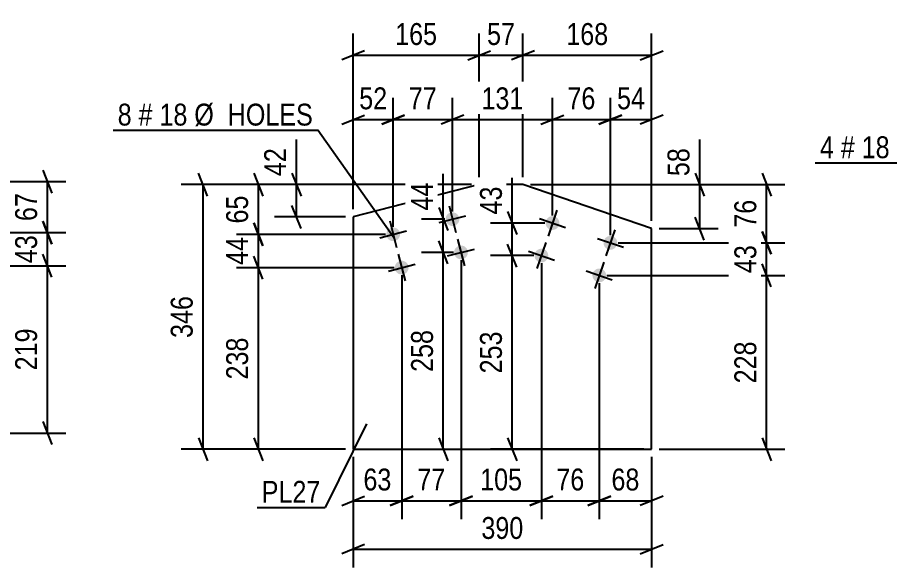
# Model space of a CAD drawing. Header units: millimetres. Extents: x 0 to 841, y 0 to 594.
# Drawn here: x 231.1 to 345.1, y 114.1 to 186.1 of the extents above; entities that cross this region are included whole.
import ezdxf

# ---------------------------------------------------------------- set-up
doc = ezdxf.new("R2010")
doc.units = ezdxf.units.MM
doc.styles.add('Arial Narrow', font='ARIALN.TTF', dxfattribs={"height": 0.2})

# ---------------------------------------------------------------- blocks, each defined once
blk = doc.blocks.new('Part-389678698-28845 - 28844')
at = {"color": 2, "linetype": 'Continuous'}
for p, q in [((291.5, 164.18), (275.03, 159.96)), ((297.22, 164.18), (291.5, 164.18)), ((314.04, 158.43), (297.22, 164.18)), ((275.03, 159.96), (275.03, 129.56)), ((314.04, 129.56), (314.04, 158.43)), ((275.03, 129.56), (314.04, 129.56))]:
    blk.add_line(p, q, dxfattribs=at)
blk = doc.blocks.new('Bolt-389678698-28846 - 28844')
at = {"linetype": 'Continuous'}
for points in [[(288.88, 159.89, -1), (287.14, 159.45, -1)], [(281.13, 157.91, -1), (279.39, 157.46, -1)], [(290, 155.54, -1), (288.25, 155.09, -1)], [(282.25, 153.55, -1), (280.5, 153.1, -1)]]:
    blk.add_hatch(color=1, dxfattribs=at).paths.add_polyline_path(points)
at = {"color": 1, "linetype": 'Continuous'}
for p, q in [((287.56, 161.41), (288.45, 157.93)), ((286.26, 159.22), (289.75, 160.12)), ((279.81, 159.43), (280.71, 155.94)), ((278.51, 157.24), (282, 158.13)), ((288.68, 157.06), (289.57, 153.57)), ((280.93, 155.07), (281.82, 151.58)), ((287.38, 154.86), (290.87, 155.76)), ((279.63, 152.88), (283.12, 153.77))]:
    blk.add_line(p, q, dxfattribs=at)
blk = doc.blocks.new('Bolt-389678698-28847 - 28844')
at = {"linetype": 'Continuous'}
for points in [[(301.94, 158.87, -1), (300.23, 159.45, -1)], [(309.51, 156.28, -1), (307.8, 156.86, -1)], [(300.48, 154.61, -1), (298.78, 155.19, -1)], [(308.05, 152.02, -1), (306.35, 152.6, -1)]]:
    blk.add_hatch(color=1, dxfattribs=at).paths.add_polyline_path(points)
at = {"color": 1, "linetype": 'Continuous'}
for p, q in [((301.67, 160.86), (300.5, 157.45)), ((299.38, 159.74), (302.79, 158.58)), ((309.24, 158.27), (308.07, 154.87)), ((300.21, 156.6), (299.05, 153.2)), ((306.95, 157.15), (310.36, 155.99)), ((297.93, 155.48), (301.33, 154.32)), ((307.78, 154.02), (306.62, 150.61)), ((305.5, 152.89), (308.9, 151.73))]:
    blk.add_line(p, q, dxfattribs=at)
blk = doc.blocks.new('StraightDimension-389678698-36556 - 28844')
at = {"color": 7, "linetype": 'Continuous'}
for p, q in [((289.13, 154.31), (289.13, 120.43)), ((281.38, 152.32), (281.38, 120.43)), ((279.88, 122.23), (282.88, 123.43)), ((290.63, 123.43), (287.63, 122.23)), ((281.38, 122.83), (289.13, 122.83))]:
    blk.add_line(p, q, dxfattribs=at)
at = {"color": 0}
blk.add_wipeout([(287.68, 123.58), (287.68, 127.78), (282.82, 127.78), (282.82, 123.58)], dxfattribs=at)
at = {"color": 3, "style": 'Arial Narrow'}
blk.add_text('77', height=2.863, dxfattribs=at).set_placement((283.42, 124.18))
blk = doc.blocks.new('StraightDimension-389678698-29165 - 28844')
at = {"color": 7, "linetype": 'Continuous'}
for p, q in [((275.03, 160.96), (275.03, 183.95)), ((291.5, 165.18), (291.5, 183.95)), ((276.53, 181.7), (273.53, 180.5)), ((290, 180.5), (293, 181.7)), ((275.03, 181.1), (291.5, 181.1))]:
    blk.add_line(p, q, dxfattribs=at)
at = {"color": 0}
blk.add_wipeout([(286.61, 181.85), (286.61, 186.05), (279.92, 186.05), (279.92, 181.85)], dxfattribs=at)
at = {"color": 3, "style": 'Arial Narrow'}
blk.add_text('165', height=2.863, dxfattribs=at).set_placement((280.52, 182.45))
blk = doc.blocks.new('StraightDimension-389678698-29220 - 28844')
at = {"color": 7, "linetype": 'Continuous'}
for p, q in [((262.04, 159.18), (263.24, 156.18)), ((279.26, 157.68), (259.79, 157.68)), ((262.64, 153.32), (262.64, 157.68)), ((263.24, 151.82), (262.04, 154.82)), ((280.38, 153.32), (259.79, 153.32))]:
    blk.add_line(p, q, dxfattribs=at)
at = {"color": 0}
blk.add_wipeout([(261.89, 157.93), (257.69, 157.93), (257.69, 153.08), (261.89, 153.08)], dxfattribs=at)
at = {"color": 3, "style": 'Arial Narrow'}
blk.add_text('44', height=2.863, rotation=90.0002, dxfattribs=at).set_placement((261.29, 153.68))
blk = doc.blocks.new('StraightDimension-389678698-29241 - 28844')
at = {"color": 7, "linetype": 'Continuous'}
for p, q in [((329.67, 150.81), (328.47, 153.81)), ((308.2, 152.31), (331.47, 152.31)), ((329.07, 129.56), (329.07, 152.31)), ((328.47, 131.06), (329.67, 128.06)), ((315.04, 129.56), (331.47, 129.56))]:
    blk.add_line(p, q, dxfattribs=at)
at = {"color": 0}
blk.add_wipeout([(328.32, 144.28), (324.12, 144.28), (324.12, 137.59), (328.32, 137.59)], dxfattribs=at)
at = {"color": 3, "style": 'Arial Narrow'}
blk.add_text('228', height=2.863, rotation=90.0002, dxfattribs=at).set_placement((327.72, 138.19))
blk = doc.blocks.new('StraightDimension-389678698-29163 - 28844')
at = {"color": 7, "linetype": 'Continuous'}
for p, q in [((297.22, 165.18), (297.22, 183.95)), ((314.04, 159.43), (314.04, 183.95)), ((298.72, 181.7), (295.72, 180.5)), ((312.54, 180.5), (315.54, 181.7)), ((297.22, 181.1), (314.04, 181.1))]:
    blk.add_line(p, q, dxfattribs=at)
at = {"color": 0}
blk.add_wipeout([(308.97, 181.85), (308.97, 186.05), (302.29, 186.05), (302.29, 181.85)], dxfattribs=at)
at = {"color": 3, "style": 'Arial Narrow'}
blk.add_text('168', height=2.863, dxfattribs=at).set_placement((302.89, 182.45))
blk = doc.blocks.new('StraightDimension-389678698-29164 - 28844')
at = {"color": 7, "linetype": 'Continuous'}
for p, q in [((291.5, 165.18), (291.5, 183.95)), ((297.22, 165.18), (297.22, 183.95)), ((290, 180.5), (293, 181.7)), ((298.72, 181.7), (295.72, 180.5)), ((291.5, 181.1), (297.22, 181.1))]:
    blk.add_line(p, q, dxfattribs=at)
at = {"color": 0}
blk.add_wipeout([(296.79, 181.85), (296.79, 186.05), (291.93, 186.05), (291.93, 181.85)], dxfattribs=at)
at = {"color": 3, "style": 'Arial Narrow'}
blk.add_text('57', height=2.863, dxfattribs=at).set_placement((292.53, 182.45))
blk = doc.blocks.new('StraightDimension-389678698-36554 - 28844')
at = {"color": 7, "linetype": 'Continuous'}
for p, q in [((299.63, 153.9), (299.63, 120.43)), ((307.2, 151.31), (307.2, 120.43)), ((298.13, 122.23), (301.13, 123.43)), ((308.7, 123.43), (305.7, 122.23)), ((299.63, 122.83), (307.2, 122.83))]:
    blk.add_line(p, q, dxfattribs=at)
at = {"color": 0}
blk.add_wipeout([(305.84, 123.58), (305.84, 127.78), (300.99, 127.78), (300.99, 123.58)], dxfattribs=at)
at = {"color": 3, "style": 'Arial Narrow'}
blk.add_text('76', height=2.863, dxfattribs=at).set_placement((301.59, 124.18))
blk = doc.blocks.new('StraightDimension-389678698-29171 - 28844')
at = {"color": 7, "linetype": 'Continuous'}
for p, q in [((275.03, 128.56), (275.03, 114.09)), ((314.04, 128.56), (314.04, 114.09)), ((276.53, 117.09), (273.53, 115.89)), ((275.03, 116.49), (314.04, 116.49)), ((312.54, 115.89), (315.54, 117.09))]:
    blk.add_line(p, q, dxfattribs=at)
at = {"color": 0}
blk.add_wipeout([(297.88, 117.24), (297.88, 121.44), (291.19, 121.44), (291.19, 117.24)], dxfattribs=at)
at = {"color": 3, "style": 'Arial Narrow'}
blk.add_text('390', height=2.863, dxfattribs=at).set_placement((291.79, 117.84))
blk = doc.blocks.new('StraightDimension-389678698-29183 - 28844')
at = {"color": 7, "linetype": 'Continuous'}
for p, q in [((308.65, 157.57), (308.65, 175.54)), ((314.04, 159.43), (314.04, 175.54)), ((307.15, 172.09), (310.15, 173.29)), ((315.54, 173.29), (312.54, 172.09)), ((308.65, 172.69), (314.04, 172.69))]:
    blk.add_line(p, q, dxfattribs=at)
at = {"color": 0}
blk.add_wipeout([(313.78, 173.44), (313.78, 177.64), (308.92, 177.64), (308.92, 173.44)], dxfattribs=at)
at = {"color": 3, "style": 'Arial Narrow'}
blk.add_text('54', height=2.863, dxfattribs=at).set_placement((309.52, 174.04))
blk = doc.blocks.new('StraightDimension-389678698-29184 - 28844')
at = {"color": 7, "linetype": 'Continuous'}
for p, q in [((301.08, 160.16), (301.08, 175.54)), ((308.65, 157.57), (308.65, 175.54)), ((299.58, 172.09), (302.58, 173.29)), ((310.15, 173.29), (307.15, 172.09)), ((301.08, 172.69), (308.65, 172.69))]:
    blk.add_line(p, q, dxfattribs=at)
at = {"color": 0}
blk.add_wipeout([(307.3, 173.44), (307.3, 177.64), (302.44, 177.64), (302.44, 173.44)], dxfattribs=at)
at = {"color": 3, "style": 'Arial Narrow'}
blk.add_text('76', height=2.863, dxfattribs=at).set_placement((303.04, 174.04))
blk = doc.blocks.new('StraightDimension-389678698-29185 - 28844')
at = {"color": 7, "linetype": 'Continuous'}
for p, q in [((288.01, 160.67), (288.01, 175.54)), ((301.08, 160.16), (301.08, 175.54)), ((289.51, 173.29), (286.51, 172.09)), ((299.58, 172.09), (302.58, 173.29)), ((288.01, 172.69), (301.08, 172.69))]:
    blk.add_line(p, q, dxfattribs=at)
at = {"color": 0}
blk.add_wipeout([(297.89, 173.44), (297.89, 177.64), (291.2, 177.64), (291.2, 173.44)], dxfattribs=at)
at = {"color": 3, "style": 'Arial Narrow'}
blk.add_text('131', height=2.863, dxfattribs=at).set_placement((291.8, 174.04))
blk = doc.blocks.new('StraightDimension-389678698-36621 - 28844')
at = {"color": 7, "linetype": 'Continuous'}
for p, q in [((296.42, 153.4), (295.22, 156.4)), ((298.63, 154.9), (292.97, 154.9)), ((295.82, 129.56), (295.82, 154.9)), ((295.22, 131.06), (296.42, 128.06)), ((313.04, 129.56), (292.97, 129.56))]:
    blk.add_line(p, q, dxfattribs=at)
at = {"color": 0}
blk.add_wipeout([(295.07, 145.57), (290.87, 145.57), (290.87, 138.89), (295.07, 138.89)], dxfattribs=at)
at = {"color": 3, "style": 'Arial Narrow'}
blk.add_text('253', height=2.863, rotation=90.0002, dxfattribs=at).set_placement((294.47, 139.49))
blk = doc.blocks.new('StraightDimension-389678698-29186 - 28844')
at = {"color": 7, "linetype": 'Continuous'}
for p, q in [((280.26, 158.68), (280.26, 175.54)), ((288.01, 160.67), (288.01, 175.54)), ((278.76, 172.09), (281.76, 173.29)), ((289.51, 173.29), (286.51, 172.09)), ((280.26, 172.69), (288.01, 172.69))]:
    blk.add_line(p, q, dxfattribs=at)
at = {"color": 0}
blk.add_wipeout([(286.56, 173.44), (286.56, 177.64), (281.7, 177.64), (281.7, 173.44)], dxfattribs=at)
at = {"color": 3, "style": 'Arial Narrow'}
blk.add_text('77', height=2.863, dxfattribs=at).set_placement((282.3, 174.04))
blk = doc.blocks.new('StraightDimension-389678698-29187 - 28844')
at = {"color": 7, "linetype": 'Continuous'}
for p, q in [((275.03, 160.96), (275.03, 175.54)), ((280.26, 158.68), (280.26, 175.54)), ((273.53, 172.09), (276.53, 173.29)), ((281.76, 173.29), (278.76, 172.09)), ((275.03, 172.69), (280.26, 172.69))]:
    blk.add_line(p, q, dxfattribs=at)
at = {"color": 0}
blk.add_wipeout([(280.07, 173.44), (280.07, 177.64), (275.22, 177.64), (275.22, 173.44)], dxfattribs=at)
at = {"color": 3, "style": 'Arial Narrow'}
blk.add_text('52', height=2.863, dxfattribs=at).set_placement((275.82, 174.04))
blk = doc.blocks.new('StraightDimension-389678698-29219 - 28844')
at = {"color": 7, "linetype": 'Continuous'}
for p, q in [((262.04, 165.68), (263.24, 162.68)), ((290.5, 164.18), (259.79, 164.18)), ((262.64, 157.68), (262.64, 164.18)), ((263.24, 156.18), (262.04, 159.18)), ((279.26, 157.68), (259.79, 157.68))]:
    blk.add_line(p, q, dxfattribs=at)
at = {"color": 0}
blk.add_wipeout([(261.89, 163.36), (257.69, 163.36), (257.69, 158.5), (261.89, 158.5)], dxfattribs=at)
at = {"color": 3, "style": 'Arial Narrow'}
blk.add_text('65', height=2.863, rotation=90.0002, dxfattribs=at).set_placement((261.29, 159.1))
blk = doc.blocks.new('StraightDimension-389678698-36650 - 28844')
at = {"color": 7, "linetype": 'Continuous'}
for p, q in [((287.41, 153.81), (286.21, 156.81)), ((288.13, 155.31), (283.96, 155.31)), ((286.81, 129.56), (286.81, 155.31)), ((286.21, 131.06), (287.41, 128.06)), ((276.03, 129.56), (289.21, 129.56))]:
    blk.add_line(p, q, dxfattribs=at)
at = {"color": 0}
blk.add_wipeout([(286.06, 145.78), (281.86, 145.78), (281.86, 139.09), (286.06, 139.09)], dxfattribs=at)
at = {"color": 3, "style": 'Arial Narrow'}
blk.add_text('258', height=2.863, rotation=90.0002, dxfattribs=at).set_placement((285.46, 139.69))
blk = doc.blocks.new('StraightDimension-389678698-29221 - 28844')
at = {"color": 7, "linetype": 'Continuous'}
for p, q in [((263.24, 151.82), (262.04, 154.82)), ((280.38, 153.32), (259.79, 153.32)), ((262.64, 129.56), (262.64, 153.32)), ((262.04, 131.06), (263.24, 128.06)), ((274.03, 129.56), (259.79, 129.56))]:
    blk.add_line(p, q, dxfattribs=at)
at = {"color": 0}
blk.add_wipeout([(261.89, 144.78), (257.69, 144.78), (257.69, 138.1), (261.89, 138.1)], dxfattribs=at)
at = {"color": 3, "style": 'Arial Narrow'}
blk.add_text('238', height=2.863, rotation=90.0002, dxfattribs=at).set_placement((261.29, 138.7))
blk = doc.blocks.new('StraightDimension-389678698-36620 - 28844')
at = {"color": 7, "linetype": 'Continuous'}
for p, q in [((295.82, 159.16), (295.82, 165.06)), ((295.82, 159.16), (295.82, 165.06)), ((295.22, 160.66), (296.42, 157.66)), ((300.08, 159.16), (292.97, 159.16)), ((295.82, 154.9), (295.82, 159.16)), ((296.42, 153.4), (295.22, 156.4)), ((298.63, 154.9), (292.97, 154.9))]:
    blk.add_line(p, q, dxfattribs=at)
at = {"color": 0}
blk.add_wipeout([(295.07, 164.54), (290.87, 164.54), (290.87, 159.68), (295.07, 159.68)], dxfattribs=at)
at = {"color": 3, "style": 'Arial Narrow'}
blk.add_text('43', height=2.863, rotation=90.0002, dxfattribs=at).set_placement((294.47, 160.28))
blk = doc.blocks.new('StraightDimension-389678698-36555 - 28844')
at = {"color": 7, "linetype": 'Continuous'}
for p, q in [((289.13, 154.31), (289.13, 120.43)), ((299.63, 153.9), (299.63, 120.43)), ((287.63, 122.23), (290.63, 123.43)), ((301.13, 123.43), (298.13, 122.23)), ((289.13, 122.83), (299.63, 122.83))]:
    blk.add_line(p, q, dxfattribs=at)
at = {"color": 0}
blk.add_wipeout([(297.72, 123.58), (297.72, 127.78), (291.03, 127.78), (291.03, 123.58)], dxfattribs=at)
at = {"color": 3, "style": 'Arial Narrow'}
blk.add_text('105', height=2.863, dxfattribs=at).set_placement((291.63, 124.18))
blk = doc.blocks.new('StraightDimension-389678698-29239 - 28844')
at = {"color": 7, "linetype": 'Continuous'}
for p, q in [((328.47, 165.68), (329.67, 162.68)), ((298.22, 164.18), (331.47, 164.18)), ((329.07, 156.57), (329.07, 164.18)), ((329.67, 155.07), (328.47, 158.07)), ((309.65, 156.57), (331.47, 156.57))]:
    blk.add_line(p, q, dxfattribs=at)
at = {"color": 0}
blk.add_wipeout([(328.32, 162.8), (324.12, 162.8), (324.12, 157.95), (328.32, 157.95)], dxfattribs=at)
at = {"color": 3, "style": 'Arial Narrow'}
blk.add_text('76', height=2.863, rotation=90.0002, dxfattribs=at).set_placement((327.72, 158.55))
blk = doc.blocks.new('StraightDimension-389678698-29240 - 28844')
at = {"color": 7, "linetype": 'Continuous'}
for p, q in [((328.47, 158.07), (329.67, 155.07)), ((309.65, 156.57), (331.47, 156.57)), ((329.07, 152.31), (329.07, 156.57)), ((329.67, 150.81), (328.47, 153.81)), ((308.2, 152.31), (331.47, 152.31))]:
    blk.add_line(p, q, dxfattribs=at)
at = {"color": 0}
blk.add_wipeout([(328.32, 156.87), (324.12, 156.87), (324.12, 152.01), (328.32, 152.01)], dxfattribs=at)
at = {"color": 3, "style": 'Arial Narrow'}
blk.add_text('43', height=2.863, rotation=90.0002, dxfattribs=at).set_placement((327.72, 152.61))
blk = doc.blocks.new('StraightDimension-389678698-29259 - 28844')
at = {"color": 7, "linetype": 'Continuous'}
for p, q in [((256, 162.68), (254.8, 165.68)), ((290.5, 164.18), (252.55, 164.18)), ((255.4, 129.56), (255.4, 164.18)), ((254.8, 131.06), (256, 128.06)), ((274.03, 129.56), (252.55, 129.56))]:
    blk.add_line(p, q, dxfattribs=at)
at = {"color": 0}
blk.add_wipeout([(254.65, 150.21), (250.45, 150.21), (250.45, 143.53), (254.65, 143.53)], dxfattribs=at)
at = {"color": 3, "style": 'Arial Narrow'}
blk.add_text('346', height=2.863, rotation=90.0002, dxfattribs=at).set_placement((254.05, 144.13))
blk = doc.blocks.new('StraightDimension-389678698-36553 - 28844')
at = {"color": 7, "linetype": 'Continuous'}
for p, q in [((307.2, 151.31), (307.2, 120.43)), ((314.04, 128.56), (314.04, 120.43)), ((305.7, 122.23), (308.7, 123.43)), ((315.54, 123.43), (312.54, 122.23)), ((307.2, 122.83), (314.04, 122.83))]:
    blk.add_line(p, q, dxfattribs=at)
at = {"color": 0}
blk.add_wipeout([(313.05, 123.58), (313.05, 127.78), (308.19, 127.78), (308.19, 123.58)], dxfattribs=at)
at = {"color": 3, "style": 'Arial Narrow'}
blk.add_text('68', height=2.863, dxfattribs=at).set_placement((308.79, 124.18))
blk = doc.blocks.new('StraightDimension-389678698-36557 - 28844')
at = {"color": 7, "linetype": 'Continuous'}
for p, q in [((281.38, 152.32), (281.38, 120.43)), ((275.03, 128.56), (275.03, 120.43)), ((273.53, 122.23), (276.53, 123.43)), ((282.88, 123.43), (279.88, 122.23)), ((275.03, 122.83), (281.38, 122.83))]:
    blk.add_line(p, q, dxfattribs=at)
at = {"color": 0}
blk.add_wipeout([(280.63, 123.58), (280.63, 127.78), (275.77, 127.78), (275.77, 123.58)], dxfattribs=at)
at = {"color": 3, "style": 'Arial Narrow'}
blk.add_text('63', height=2.863, dxfattribs=at).set_placement((276.37, 124.18))
blk = doc.blocks.new('StraightDimension-389678698-36590 - 28844')
at = {"color": 7, "linetype": 'Continuous'}
for p, q in [((267.61, 164.18), (267.61, 170.09)), ((267.61, 164.18), (267.61, 170.09)), ((267.01, 165.68), (268.21, 162.68)), ((290.5, 164.18), (264.76, 164.18)), ((267.61, 159.96), (267.61, 164.18)), ((268.21, 158.46), (267.01, 161.46)), ((274.03, 159.96), (264.76, 159.96))]:
    blk.add_line(p, q, dxfattribs=at)
at = {"color": 0}
blk.add_wipeout([(266.86, 169.56), (262.66, 169.56), (262.66, 164.7), (266.86, 164.7)], dxfattribs=at)
at = {"color": 3, "style": 'Arial Narrow'}
blk.add_text('42', height=2.863, rotation=90.0002, dxfattribs=at).set_placement((266.26, 165.3))
blk = doc.blocks.new('StraightDimension-389678698-36605 - 28844')
at = {"color": 7, "linetype": 'Continuous'}
for p, q in [((320.33, 164.18), (320.33, 170.09)), ((320.33, 164.18), (320.33, 170.09)), ((319.73, 165.68), (320.93, 162.68)), ((298.22, 164.18), (322.73, 164.18)), ((320.33, 158.43), (320.33, 164.18)), ((320.93, 156.93), (319.73, 159.93)), ((315.04, 158.43), (322.73, 158.43))]:
    blk.add_line(p, q, dxfattribs=at)
at = {"color": 0}
blk.add_wipeout([(319.58, 169.56), (315.38, 169.56), (315.38, 164.7), (319.58, 164.7)], dxfattribs=at)
at = {"color": 3, "style": 'Arial Narrow'}
blk.add_text('58', height=2.863, rotation=90.0002, dxfattribs=at).set_placement((318.98, 165.3))
blk = doc.blocks.new('StraightDimension-389678698-36649 - 28844')
at = {"color": 7, "linetype": 'Continuous'}
for p, q in [((286.81, 159.67), (286.81, 165.58)), ((286.81, 159.67), (286.81, 165.58)), ((286.21, 161.17), (287.41, 158.17)), ((287.01, 159.67), (283.96, 159.67)), ((286.81, 155.31), (286.81, 159.67)), ((287.41, 153.81), (286.21, 156.81)), ((288.13, 155.31), (283.96, 155.31))]:
    blk.add_line(p, q, dxfattribs=at)
at = {"color": 0}
blk.add_wipeout([(286.06, 165.05), (281.86, 165.05), (281.86, 160.2), (286.06, 160.2)], dxfattribs=at)
at = {"color": 3, "style": 'Arial Narrow'}
blk.add_text('44', height=2.863, rotation=90.0002, dxfattribs=at).set_placement((285.46, 160.8))
blk = doc.blocks.new('StraightDimension-389678698-46136 - 28853')
at = {"color": 7, "linetype": 'Continuous'}
for p, q in [((234.46, 159.41), (235.66, 156.41)), ((214.73, 157.91), (237.46, 157.91)), ((235.06, 153.57), (235.06, 157.91)), ((235.66, 152.07), (234.46, 155.07)), ((213.54, 153.57), (237.46, 153.57))]:
    blk.add_line(p, q, dxfattribs=at)
at = {"color": 0}
blk.add_wipeout([(234.31, 158.16), (230.11, 158.16), (230.11, 153.31), (234.31, 153.31)], dxfattribs=at)
at = {"color": 3, "style": 'Arial Narrow'}
blk.add_text('43', height=2.863, rotation=90.0002, dxfattribs=at).set_placement((233.71, 153.91))
blk = doc.blocks.new('StraightDimension-389678698-46135 - 28853')
at = {"color": 7, "linetype": 'Continuous'}
for p, q in [((234.46, 166.08), (235.66, 163.08)), ((203.6, 164.58), (237.46, 164.58)), ((235.06, 157.91), (235.06, 164.58)), ((235.66, 156.41), (234.46, 159.41)), ((214.73, 157.91), (237.46, 157.91))]:
    blk.add_line(p, q, dxfattribs=at)
at = {"color": 0}
blk.add_wipeout([(234.31, 163.67), (230.11, 163.67), (230.11, 158.82), (234.31, 158.82)], dxfattribs=at)
at = {"color": 3, "style": 'Arial Narrow'}
blk.add_text('67', height=2.863, rotation=90.0002, dxfattribs=at).set_placement((233.71, 159.42))
blk = doc.blocks.new('StraightDimension-389678698-46137 - 28853')
at = {"color": 7, "linetype": 'Continuous'}
for p, q in [((235.66, 152.07), (234.46, 155.07)), ((213.54, 153.57), (237.46, 153.57)), ((235.06, 131.69), (235.06, 153.57)), ((234.46, 133.19), (235.66, 130.19)), ((219.99, 131.69), (237.46, 131.69))]:
    blk.add_line(p, q, dxfattribs=at)
at = {"color": 0}
blk.add_wipeout([(234.31, 145.97), (230.11, 145.97), (230.11, 139.29), (234.31, 139.29)], dxfattribs=at)
at = {"color": 3, "style": 'Arial Narrow'}
blk.add_text('219', height=2.863, rotation=90.0002, dxfattribs=at).set_placement((233.71, 139.89))
blk = doc.blocks.new('MarkSet-389678698-36509 - 28844')
at = {"color": 7, "linetype": 'Continuous'}
for p in [(243.65, 171.31), (280.37, 157.16)]:
    blk.add_line(p, (270.39, 171.31), dxfattribs=at)
at = {"color": 0}
for points in [[(246.08, 171.91), (246.08, 174.91), (244.25, 174.91), (244.25, 171.91)], [(248.81, 171.91), (248.81, 174.91), (246.98, 174.91), (246.98, 171.91)], [(253.36, 171.91), (253.36, 174.91), (249.71, 174.91), (249.71, 171.91)], [(269.79, 171.91), (269.79, 174.91), (254.26, 174.91), (254.26, 171.91)]]:
    blk.add_wipeout(points, dxfattribs=at)
for points in [[(246.08, 171.91), (246.08, 174.91), (244.25, 174.91), (244.25, 171.91)], [(248.81, 171.91), (248.81, 174.91), (246.98, 174.91), (246.98, 171.91)], [(253.36, 171.91), (253.36, 174.91), (249.71, 174.91), (249.71, 171.91)], [(269.79, 171.91), (269.79, 174.91), (254.26, 174.91), (254.26, 171.91)]]:
    blk.add_wipeout(points, dxfattribs=at)
at = {"color": 3, "style": 'Arial Narrow'}
for s, height, p in [('8', 2.86, (244.25, 171.91)), ('#', 2.86, (246.98, 171.91)), ('18', 2.863, (249.71, 171.91)), ('Ø  HOLES', 2.863, (254.26, 171.91))]:
    blk.add_text(s, height=height, dxfattribs=at).set_placement(p)
blk = doc.blocks.new('Mark-389678698-29466 - 28844')
at = {"color": 30, "linetype": 'Continuous'}
for p in [(276.78, 132.89), (262.48, 121.97)]:
    blk.add_line(p, (271.36, 121.97), dxfattribs=at)
at = {"color": 0}
blk.add_wipeout([(270.76, 122.57), (270.76, 125.57), (263.08, 125.57), (263.08, 122.57)], dxfattribs=at)
blk.add_wipeout([(270.76, 122.57), (270.76, 125.57), (263.08, 125.57), (263.08, 122.57)], dxfattribs=at)
at = {"color": 3, "style": 'Arial Narrow'}
blk.add_text('PL27', height=2.863, dxfattribs=at).set_placement((263.08, 122.57))
blk = doc.blocks.new('Mark-389678698-29479 - 28862')
at = {"color": 7, "linetype": 'Continuous'}
for p in [(335.44, 167.04), (369.97, 150.59)]:
    blk.add_line(p, (362.18, 167.04), dxfattribs=at)
at = {"color": 0}
for points in [[(337.87, 167.64), (337.87, 170.64), (336.04, 170.64), (336.04, 167.64)], [(340.6, 167.64), (340.6, 170.64), (338.77, 170.64), (338.77, 167.64)], [(345.15, 167.64), (345.15, 170.64), (341.5, 170.64), (341.5, 167.64)], [(361.58, 167.64), (361.58, 170.64), (346.05, 170.64), (346.05, 167.64)]]:
    blk.add_wipeout(points, dxfattribs=at)
for points in [[(337.87, 167.64), (337.87, 170.64), (336.04, 170.64), (336.04, 167.64)], [(340.6, 167.64), (340.6, 170.64), (338.77, 170.64), (338.77, 167.64)], [(345.15, 167.64), (345.15, 170.64), (341.5, 170.64), (341.5, 167.64)], [(361.58, 167.64), (361.58, 170.64), (346.05, 170.64), (346.05, 167.64)]]:
    blk.add_wipeout(points, dxfattribs=at)
at = {"color": 3, "style": 'Arial Narrow'}
for s, height, p in [('4', 2.86, (336.04, 167.64)), ('#', 2.86, (338.77, 167.64)), ('18', 2.863, (341.5, 167.64)), ('Ø  HOLES', 2.863, (346.05, 167.64))]:
    blk.add_text(s, height=height, dxfattribs=at).set_placement(p)

msp = doc.modelspace()

# ---------------------------------------------------------------- block references
for name in ['Mark-389678698-29479 - 28862', 'Part-389678698-28845 - 28844', 'Bolt-389678698-28846 - 28844', 'Bolt-389678698-28847 - 28844', 'StraightDimension-389678698-46136 - 28853']:
    msp.add_blockref(name, (0, 0))

# ---------------------------------------------------------------- next in the draw order: block references
for name in ['StraightDimension-389678698-29165 - 28844', 'StraightDimension-389678698-29163 - 28844', 'StraightDimension-389678698-46135 - 28853', 'StraightDimension-389678698-46137 - 28853', 'StraightDimension-389678698-36556 - 28844', 'StraightDimension-389678698-29241 - 28844']:
    msp.add_blockref(name, (0, 0))

# ---------------------------------------------------------------- next in the draw order: block references
for name in ['StraightDimension-389678698-29164 - 28844', 'StraightDimension-389678698-29183 - 28844', 'StraightDimension-389678698-29220 - 28844', 'StraightDimension-389678698-36554 - 28844']:
    msp.add_blockref(name, (0, 0))

# ---------------------------------------------------------------- next in the draw order: block references
for name in ['StraightDimension-389678698-29184 - 28844', 'StraightDimension-389678698-29171 - 28844']:
    msp.add_blockref(name, (0, 0))

# ---------------------------------------------------------------- next in the draw order: block references
for name in ['StraightDimension-389678698-29185 - 28844', 'StraightDimension-389678698-36621 - 28844']:
    msp.add_blockref(name, (0, 0))

# ---------------------------------------------------------------- next in the draw order: block references
msp.add_blockref('StraightDimension-389678698-29186 - 28844', (0, 0))

# ---------------------------------------------------------------- next in the draw order: block references
msp.add_blockref('StraightDimension-389678698-29187 - 28844', (0, 0))

# ---------------------------------------------------------------- next in the draw order: block references
msp.add_blockref('StraightDimension-389678698-29219 - 28844', (0, 0))

# ---------------------------------------------------------------- next in the draw order: block references
for name in ['StraightDimension-389678698-36620 - 28844', 'StraightDimension-389678698-36650 - 28844']:
    msp.add_blockref(name, (0, 0))

# ---------------------------------------------------------------- next in the draw order: block references
for name in ['StraightDimension-389678698-29239 - 28844', 'StraightDimension-389678698-29221 - 28844', 'StraightDimension-389678698-36555 - 28844']:
    msp.add_blockref(name, (0, 0))

# ---------------------------------------------------------------- next in the draw order: block references
for name in ['StraightDimension-389678698-29259 - 28844', 'StraightDimension-389678698-29240 - 28844']:
    msp.add_blockref(name, (0, 0))

# ---------------------------------------------------------------- next in the draw order: block references
for name in ['StraightDimension-389678698-36590 - 28844', 'StraightDimension-389678698-36605 - 28844', 'StraightDimension-389678698-36557 - 28844', 'StraightDimension-389678698-36553 - 28844']:
    msp.add_blockref(name, (0, 0))

# ---------------------------------------------------------------- next in the draw order: block references
for name in ['MarkSet-389678698-36509 - 28844', 'StraightDimension-389678698-36649 - 28844', 'Mark-389678698-29466 - 28844']:
    msp.add_blockref(name, (0, 0))

doc.saveas('drawing.dxf')
